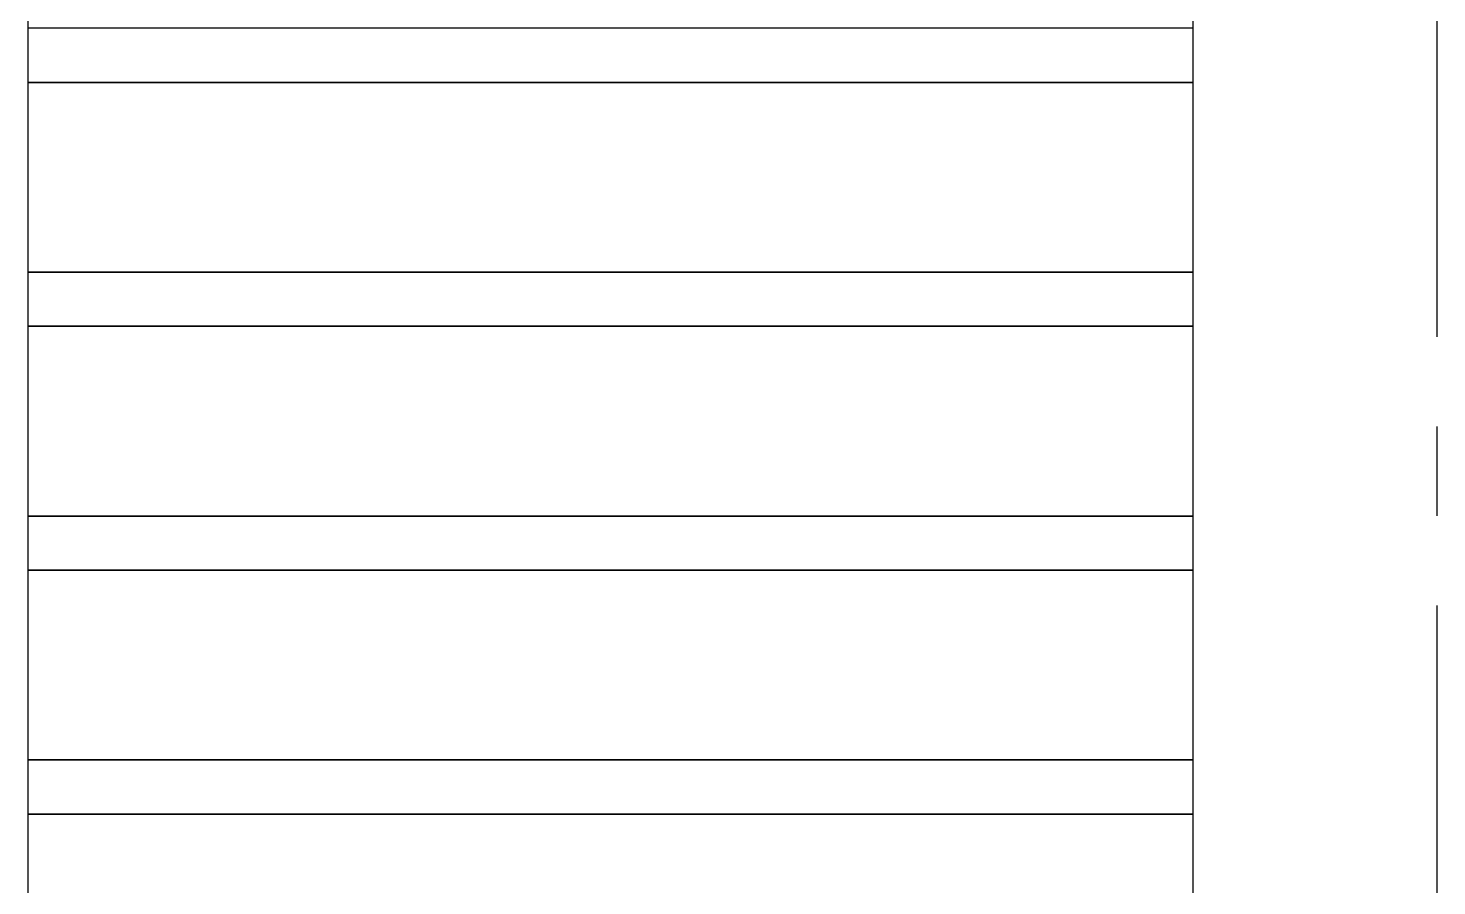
# Model space of a CAD drawing. Header units: millimetres. Extents: x 183355 to 194386, y -190559 to -183233.
# Drawn here: x 186102.2 to 186362.2, y -186525.1 to -186366.9 of the extents above; entities that cross this region are included whole.
import ezdxf

# ---------------------------------------------------------------- set-up
doc = ezdxf.new("R2010")
doc.units = ezdxf.units.MM
doc.header["$LTSCALE"] = 13
doc.linetypes.add('CENTERX2', pattern=[101.6, 63.5, -12.7, 12.7, -12.7])
doc.layers.add('1', color=4, linetype='Continuous')
doc.layers.add('标注、文本', color=3, linetype='Continuous', lineweight=25)

# ---------------------------------------------------------------- blocks, each defined once
blk = doc.blocks.new('A$C43ED4F5E')
at = {"layer": '1', "color": 1, "linetype": 'CENTERX2', "lineweight": -3, "ltscale": 0.1}
blk.add_line((1420, 991.39), (1420, 0), dxfattribs=at)
blk.add_line((1420, 991.39), (1420, 0), dxfattribs=at)
blk.add_line((1420, 991.39), (1420, 0), dxfattribs=at)
blk.add_line((1420, 991.39), (1420, 0), dxfattribs=at)
at = {"layer": '1', "ltscale": 5}
for p, q in [((1375, 33.71), (1375, 948.71)), ((1375, 33.71), (1375, 948.71)), ((1160, 103.71), (1160, 923.71)), ((1160, 103.71), (1160, 923.71)), ((1375, 833.71), (1160, 833.71)), ((1375, 833.71), (1160, 833.71)), ((1375, 823.71), (1160, 823.71)), ((1375, 823.71), (1160, 823.71)), ((1375, 823.71), (1160, 823.71)), ((1375, 823.71), (1160, 823.71)), ((1160, 823.71), (1375, 823.71)), ((1375, 823.71), (1160, 823.71)), ((1375, 823.71), (1160, 823.71)), ((1375, 823.71), (1160, 823.71)), ((1375, 823.71), (1160, 823.71)), ((1160, 823.71), (1375, 823.71)), ((1375, 823.71), (1160, 823.71)), ((1375, 823.71), (1160, 823.71)), ((1375, 823.71), (1160, 823.71)), ((1375, 823.71), (1160, 823.71)), ((1160, 823.71), (1375, 823.71)), ((1375, 823.71), (1160, 823.71)), ((1375, 823.71), (1160, 823.71)), ((1375, 823.71), (1160, 823.71)), ((1375, 823.71), (1160, 823.71)), ((1160, 823.71), (1375, 823.71)), ((1375, 823.71), (1160, 823.71)), ((1375, 823.71), (1160, 823.71)), ((1375, 823.71), (1160, 823.71)), ((1375, 823.71), (1160, 823.71)), ((1160, 823.71), (1375, 823.71)), ((1375, 823.71), (1160, 823.71)), ((1375, 823.71), (1160, 823.71)), ((1375, 823.71), (1160, 823.71)), ((1375, 823.71), (1160, 823.71)), ((1160, 823.71), (1375, 823.71)), ((1375, 823.71), (1160, 823.71)), ((1375, 823.71), (1160, 823.71)), ((1375, 823.71), (1160, 823.71)), ((1375, 823.71), (1160, 823.71)), ((1160, 823.71), (1375, 823.71)), ((1375, 823.71), (1160, 823.71)), ((1375, 823.71), (1160, 823.71)), ((1375, 823.71), (1160, 823.71)), ((1375, 823.71), (1160, 823.71)), ((1160, 823.71), (1375, 823.71)), ((1375, 788.71), (1160, 788.71)), ((1375, 788.71), (1160, 788.71)), ((1375, 788.71), (1160, 788.71)), ((1375, 788.71), (1160, 788.71)), ((1160, 788.71), (1375, 788.71)), ((1160, 788.71), (1375, 788.71)), ((1375, 788.71), (1160, 788.71)), ((1375, 788.71), (1160, 788.71)), ((1375, 788.71), (1160, 788.71)), ((1375, 788.71), (1160, 788.71)), ((1160, 788.71), (1375, 788.71)), ((1160, 788.71), (1375, 788.71)), ((1375, 788.71), (1160, 788.71)), ((1375, 788.71), (1160, 788.71)), ((1375, 788.71), (1160, 788.71)), ((1375, 788.71), (1160, 788.71)), ((1160, 788.71), (1375, 788.71)), ((1160, 788.71), (1375, 788.71)), ((1375, 788.71), (1160, 788.71)), ((1375, 788.71), (1160, 788.71)), ((1375, 788.71), (1160, 788.71)), ((1375, 788.71), (1160, 788.71)), ((1160, 788.71), (1375, 788.71)), ((1160, 788.71), (1375, 788.71)), ((1375, 788.71), (1160, 788.71)), ((1375, 788.71), (1160, 788.71)), ((1375, 788.71), (1160, 788.71)), ((1375, 788.71), (1160, 788.71)), ((1160, 788.71), (1375, 788.71)), ((1160, 788.71), (1375, 788.71)), ((1375, 788.71), (1160, 788.71)), ((1375, 788.71), (1160, 788.71)), ((1375, 788.71), (1160, 788.71)), ((1375, 788.71), (1160, 788.71)), ((1160, 788.71), (1375, 788.71)), ((1160, 788.71), (1375, 788.71)), ((1375, 788.71), (1160, 788.71)), ((1375, 788.71), (1160, 788.71)), ((1375, 788.71), (1160, 788.71)), ((1375, 788.71), (1160, 788.71)), ((1160, 788.71), (1375, 788.71)), ((1160, 788.71), (1375, 788.71)), ((1375, 788.71), (1160, 788.71)), ((1375, 788.71), (1160, 788.71)), ((1375, 788.71), (1160, 788.71)), ((1375, 788.71), (1160, 788.71)), ((1160, 788.71), (1375, 788.71)), ((1160, 788.71), (1375, 788.71)), ((1375, 778.71), (1160, 778.71)), ((1375, 778.71), (1160, 778.71)), ((1375, 778.71), (1160, 778.71)), ((1375, 778.71), (1160, 778.71)), ((1160, 778.71), (1375, 778.71)), ((1375, 778.71), (1160, 778.71)), ((1375, 778.71), (1160, 778.71)), ((1375, 778.71), (1160, 778.71)), ((1375, 778.71), (1160, 778.71)), ((1160, 778.71), (1375, 778.71)), ((1375, 778.71), (1160, 778.71)), ((1375, 778.71), (1160, 778.71)), ((1375, 778.71), (1160, 778.71)), ((1375, 778.71), (1160, 778.71)), ((1160, 778.71), (1375, 778.71)), ((1375, 778.71), (1160, 778.71)), ((1375, 778.71), (1160, 778.71)), ((1375, 778.71), (1160, 778.71)), ((1375, 778.71), (1160, 778.71)), ((1160, 778.71), (1375, 778.71)), ((1375, 778.71), (1160, 778.71)), ((1375, 778.71), (1160, 778.71)), ((1375, 778.71), (1160, 778.71)), ((1375, 778.71), (1160, 778.71)), ((1160, 778.71), (1375, 778.71)), ((1375, 778.71), (1160, 778.71)), ((1375, 778.71), (1160, 778.71)), ((1375, 778.71), (1160, 778.71)), ((1375, 778.71), (1160, 778.71)), ((1160, 778.71), (1375, 778.71)), ((1375, 778.71), (1160, 778.71)), ((1375, 778.71), (1160, 778.71)), ((1375, 778.71), (1160, 778.71)), ((1375, 778.71), (1160, 778.71)), ((1160, 778.71), (1375, 778.71)), ((1375, 778.71), (1160, 778.71)), ((1375, 778.71), (1160, 778.71)), ((1375, 778.71), (1160, 778.71)), ((1375, 778.71), (1160, 778.71)), ((1160, 778.71), (1375, 778.71)), ((1375, 743.71), (1160, 743.71)), ((1375, 743.71), (1160, 743.71)), ((1375, 743.71), (1160, 743.71)), ((1375, 743.71), (1160, 743.71)), ((1160, 743.71), (1375, 743.71)), ((1160, 743.71), (1375, 743.71)), ((1375, 743.71), (1160, 743.71)), ((1375, 743.71), (1160, 743.71)), ((1375, 743.71), (1160, 743.71)), ((1375, 743.71), (1160, 743.71)), ((1160, 743.71), (1375, 743.71)), ((1160, 743.71), (1375, 743.71)), ((1375, 743.71), (1160, 743.71)), ((1375, 743.71), (1160, 743.71)), ((1375, 743.71), (1160, 743.71)), ((1375, 743.71), (1160, 743.71)), ((1160, 743.71), (1375, 743.71)), ((1160, 743.71), (1375, 743.71)), ((1375, 743.71), (1160, 743.71)), ((1375, 743.71), (1160, 743.71)), ((1375, 743.71), (1160, 743.71)), ((1375, 743.71), (1160, 743.71)), ((1160, 743.71), (1375, 743.71)), ((1160, 743.71), (1375, 743.71)), ((1375, 733.71), (1160, 733.71)), ((1375, 733.71), (1160, 733.71)), ((1375, 733.71), (1160, 733.71)), ((1375, 733.71), (1160, 733.71)), ((1160, 733.71), (1375, 733.71)), ((1375, 733.71), (1160, 733.71)), ((1375, 733.71), (1160, 733.71)), ((1375, 733.71), (1160, 733.71)), ((1375, 733.71), (1160, 733.71)), ((1160, 733.71), (1375, 733.71)), ((1375, 733.71), (1160, 733.71)), ((1375, 733.71), (1160, 733.71)), ((1375, 733.71), (1160, 733.71)), ((1375, 733.71), (1160, 733.71)), ((1160, 733.71), (1375, 733.71)), ((1375, 733.71), (1160, 733.71)), ((1375, 733.71), (1160, 733.71)), ((1375, 733.71), (1160, 733.71)), ((1375, 733.71), (1160, 733.71)), ((1160, 733.71), (1375, 733.71)), ((1375, 698.71), (1160, 698.71)), ((1375, 698.71), (1160, 698.71)), ((1375, 698.71), (1160, 698.71)), ((1375, 698.71), (1160, 698.71)), ((1160, 698.71), (1375, 698.71)), ((1160, 698.71), (1375, 698.71)), ((1375, 698.71), (1160, 698.71)), ((1375, 698.71), (1160, 698.71)), ((1375, 698.71), (1160, 698.71)), ((1375, 698.71), (1160, 698.71)), ((1160, 698.71), (1375, 698.71)), ((1160, 698.71), (1375, 698.71)), ((1375, 698.71), (1160, 698.71)), ((1375, 698.71), (1160, 698.71)), ((1375, 698.71), (1160, 698.71)), ((1375, 698.71), (1160, 698.71)), ((1160, 698.71), (1375, 698.71)), ((1160, 698.71), (1375, 698.71)), ((1375, 698.71), (1160, 698.71)), ((1375, 698.71), (1160, 698.71)), ((1375, 698.71), (1160, 698.71)), ((1375, 698.71), (1160, 698.71)), ((1160, 698.71), (1375, 698.71)), ((1160, 698.71), (1375, 698.71)), ((1375, 688.71), (1160, 688.71)), ((1375, 688.71), (1160, 688.71)), ((1375, 688.71), (1160, 688.71)), ((1375, 688.71), (1160, 688.71)), ((1160, 688.71), (1375, 688.71)), ((1375, 688.71), (1160, 688.71)), ((1375, 688.71), (1160, 688.71)), ((1375, 688.71), (1160, 688.71)), ((1375, 688.71), (1160, 688.71)), ((1160, 688.71), (1375, 688.71)), ((1375, 688.71), (1160, 688.71)), ((1375, 688.71), (1160, 688.71)), ((1375, 688.71), (1160, 688.71)), ((1375, 688.71), (1160, 688.71)), ((1160, 688.71), (1375, 688.71)), ((1375, 688.71), (1160, 688.71)), ((1375, 688.71), (1160, 688.71)), ((1375, 688.71), (1160, 688.71)), ((1375, 688.71), (1160, 688.71)), ((1160, 688.71), (1375, 688.71))]:
    blk.add_line(p, q, dxfattribs=at)
at = {"layer": '标注、文本', "color": 4, "lineweight": 30}
for p, q in [((1375, 33.71), (1375, 948.71)), ((1375, 33.71), (1375, 948.71)), ((1160, 103.71), (1160, 923.71)), ((1160, 103.71), (1160, 923.71)), ((1375, 833.71), (1160, 833.71)), ((1375, 833.71), (1160, 833.71)), ((1375, 823.71), (1160, 823.71)), ((1375, 823.71), (1160, 823.71)), ((1375, 823.71), (1160, 823.71)), ((1375, 823.71), (1160, 823.71)), ((1160, 823.71), (1375, 823.71)), ((1375, 823.71), (1160, 823.71)), ((1375, 823.71), (1160, 823.71)), ((1375, 823.71), (1160, 823.71)), ((1375, 823.71), (1160, 823.71)), ((1160, 823.71), (1375, 823.71)), ((1375, 823.71), (1160, 823.71)), ((1375, 823.71), (1160, 823.71)), ((1375, 823.71), (1160, 823.71)), ((1375, 823.71), (1160, 823.71)), ((1160, 823.71), (1375, 823.71)), ((1375, 823.71), (1160, 823.71)), ((1375, 823.71), (1160, 823.71)), ((1375, 823.71), (1160, 823.71)), ((1375, 823.71), (1160, 823.71)), ((1160, 823.71), (1375, 823.71)), ((1375, 823.71), (1160, 823.71)), ((1375, 823.71), (1160, 823.71)), ((1375, 823.71), (1160, 823.71)), ((1375, 823.71), (1160, 823.71)), ((1160, 823.71), (1375, 823.71)), ((1375, 823.71), (1160, 823.71)), ((1375, 823.71), (1160, 823.71)), ((1375, 823.71), (1160, 823.71)), ((1375, 823.71), (1160, 823.71)), ((1160, 823.71), (1375, 823.71)), ((1375, 823.71), (1160, 823.71)), ((1375, 823.71), (1160, 823.71)), ((1375, 823.71), (1160, 823.71)), ((1375, 823.71), (1160, 823.71)), ((1160, 823.71), (1375, 823.71)), ((1375, 823.71), (1160, 823.71)), ((1375, 823.71), (1160, 823.71)), ((1375, 823.71), (1160, 823.71)), ((1375, 823.71), (1160, 823.71)), ((1160, 823.71), (1375, 823.71)), ((1375, 788.71), (1160, 788.71)), ((1375, 788.71), (1160, 788.71)), ((1375, 788.71), (1160, 788.71)), ((1375, 788.71), (1160, 788.71)), ((1160, 788.71), (1375, 788.71)), ((1160, 788.71), (1375, 788.71)), ((1375, 788.71), (1160, 788.71)), ((1375, 788.71), (1160, 788.71)), ((1375, 788.71), (1160, 788.71)), ((1375, 788.71), (1160, 788.71)), ((1160, 788.71), (1375, 788.71)), ((1160, 788.71), (1375, 788.71)), ((1375, 788.71), (1160, 788.71)), ((1375, 788.71), (1160, 788.71)), ((1375, 788.71), (1160, 788.71)), ((1375, 788.71), (1160, 788.71)), ((1160, 788.71), (1375, 788.71)), ((1160, 788.71), (1375, 788.71)), ((1375, 788.71), (1160, 788.71)), ((1375, 788.71), (1160, 788.71)), ((1375, 788.71), (1160, 788.71)), ((1375, 788.71), (1160, 788.71)), ((1160, 788.71), (1375, 788.71)), ((1160, 788.71), (1375, 788.71)), ((1375, 788.71), (1160, 788.71)), ((1375, 788.71), (1160, 788.71)), ((1375, 788.71), (1160, 788.71)), ((1375, 788.71), (1160, 788.71)), ((1160, 788.71), (1375, 788.71)), ((1160, 788.71), (1375, 788.71)), ((1375, 788.71), (1160, 788.71)), ((1375, 788.71), (1160, 788.71)), ((1375, 788.71), (1160, 788.71)), ((1375, 788.71), (1160, 788.71)), ((1160, 788.71), (1375, 788.71)), ((1160, 788.71), (1375, 788.71)), ((1375, 788.71), (1160, 788.71)), ((1375, 788.71), (1160, 788.71)), ((1375, 788.71), (1160, 788.71)), ((1375, 788.71), (1160, 788.71)), ((1160, 788.71), (1375, 788.71)), ((1160, 788.71), (1375, 788.71)), ((1375, 788.71), (1160, 788.71)), ((1375, 788.71), (1160, 788.71)), ((1375, 788.71), (1160, 788.71)), ((1375, 788.71), (1160, 788.71)), ((1160, 788.71), (1375, 788.71)), ((1160, 788.71), (1375, 788.71)), ((1375, 778.71), (1160, 778.71)), ((1375, 778.71), (1160, 778.71)), ((1375, 778.71), (1160, 778.71)), ((1375, 778.71), (1160, 778.71)), ((1160, 778.71), (1375, 778.71)), ((1375, 778.71), (1160, 778.71)), ((1375, 778.71), (1160, 778.71)), ((1375, 778.71), (1160, 778.71)), ((1375, 778.71), (1160, 778.71)), ((1160, 778.71), (1375, 778.71)), ((1375, 778.71), (1160, 778.71)), ((1375, 778.71), (1160, 778.71)), ((1375, 778.71), (1160, 778.71)), ((1375, 778.71), (1160, 778.71)), ((1160, 778.71), (1375, 778.71)), ((1375, 778.71), (1160, 778.71)), ((1375, 778.71), (1160, 778.71)), ((1375, 778.71), (1160, 778.71)), ((1375, 778.71), (1160, 778.71)), ((1160, 778.71), (1375, 778.71)), ((1375, 778.71), (1160, 778.71)), ((1375, 778.71), (1160, 778.71)), ((1375, 778.71), (1160, 778.71)), ((1375, 778.71), (1160, 778.71)), ((1160, 778.71), (1375, 778.71)), ((1375, 778.71), (1160, 778.71)), ((1375, 778.71), (1160, 778.71)), ((1375, 778.71), (1160, 778.71)), ((1375, 778.71), (1160, 778.71)), ((1160, 778.71), (1375, 778.71)), ((1375, 778.71), (1160, 778.71)), ((1375, 778.71), (1160, 778.71)), ((1375, 778.71), (1160, 778.71)), ((1375, 778.71), (1160, 778.71)), ((1160, 778.71), (1375, 778.71)), ((1375, 778.71), (1160, 778.71)), ((1375, 778.71), (1160, 778.71)), ((1375, 778.71), (1160, 778.71)), ((1375, 778.71), (1160, 778.71)), ((1160, 778.71), (1375, 778.71)), ((1375, 743.71), (1160, 743.71)), ((1375, 743.71), (1160, 743.71)), ((1375, 743.71), (1160, 743.71)), ((1375, 743.71), (1160, 743.71)), ((1160, 743.71), (1375, 743.71)), ((1160, 743.71), (1375, 743.71)), ((1375, 743.71), (1160, 743.71)), ((1375, 743.71), (1160, 743.71)), ((1375, 743.71), (1160, 743.71)), ((1375, 743.71), (1160, 743.71)), ((1160, 743.71), (1375, 743.71)), ((1160, 743.71), (1375, 743.71)), ((1375, 743.71), (1160, 743.71)), ((1375, 743.71), (1160, 743.71)), ((1375, 743.71), (1160, 743.71)), ((1375, 743.71), (1160, 743.71)), ((1160, 743.71), (1375, 743.71)), ((1160, 743.71), (1375, 743.71)), ((1375, 743.71), (1160, 743.71)), ((1375, 743.71), (1160, 743.71)), ((1375, 743.71), (1160, 743.71)), ((1375, 743.71), (1160, 743.71)), ((1160, 743.71), (1375, 743.71)), ((1160, 743.71), (1375, 743.71)), ((1375, 733.71), (1160, 733.71)), ((1375, 733.71), (1160, 733.71)), ((1375, 733.71), (1160, 733.71)), ((1375, 733.71), (1160, 733.71)), ((1160, 733.71), (1375, 733.71)), ((1375, 733.71), (1160, 733.71)), ((1375, 733.71), (1160, 733.71)), ((1375, 733.71), (1160, 733.71)), ((1375, 733.71), (1160, 733.71)), ((1160, 733.71), (1375, 733.71)), ((1375, 733.71), (1160, 733.71)), ((1375, 733.71), (1160, 733.71)), ((1375, 733.71), (1160, 733.71)), ((1375, 733.71), (1160, 733.71)), ((1160, 733.71), (1375, 733.71)), ((1375, 733.71), (1160, 733.71)), ((1375, 733.71), (1160, 733.71)), ((1375, 733.71), (1160, 733.71)), ((1375, 733.71), (1160, 733.71)), ((1160, 733.71), (1375, 733.71)), ((1375, 698.71), (1160, 698.71)), ((1375, 698.71), (1160, 698.71)), ((1375, 698.71), (1160, 698.71)), ((1375, 698.71), (1160, 698.71)), ((1160, 698.71), (1375, 698.71)), ((1160, 698.71), (1375, 698.71)), ((1375, 698.71), (1160, 698.71)), ((1375, 698.71), (1160, 698.71)), ((1375, 698.71), (1160, 698.71)), ((1375, 698.71), (1160, 698.71)), ((1160, 698.71), (1375, 698.71)), ((1160, 698.71), (1375, 698.71)), ((1375, 698.71), (1160, 698.71)), ((1375, 698.71), (1160, 698.71)), ((1375, 698.71), (1160, 698.71)), ((1375, 698.71), (1160, 698.71)), ((1160, 698.71), (1375, 698.71)), ((1160, 698.71), (1375, 698.71)), ((1375, 698.71), (1160, 698.71)), ((1375, 698.71), (1160, 698.71)), ((1375, 698.71), (1160, 698.71)), ((1375, 698.71), (1160, 698.71)), ((1160, 698.71), (1375, 698.71)), ((1160, 698.71), (1375, 698.71)), ((1375, 688.71), (1160, 688.71)), ((1375, 688.71), (1160, 688.71)), ((1375, 688.71), (1160, 688.71)), ((1375, 688.71), (1160, 688.71)), ((1160, 688.71), (1375, 688.71)), ((1375, 688.71), (1160, 688.71)), ((1375, 688.71), (1160, 688.71)), ((1375, 688.71), (1160, 688.71)), ((1375, 688.71), (1160, 688.71)), ((1160, 688.71), (1375, 688.71)), ((1375, 688.71), (1160, 688.71)), ((1375, 688.71), (1160, 688.71)), ((1375, 688.71), (1160, 688.71)), ((1375, 688.71), (1160, 688.71)), ((1160, 688.71), (1375, 688.71)), ((1375, 688.71), (1160, 688.71)), ((1375, 688.71), (1160, 688.71)), ((1375, 688.71), (1160, 688.71)), ((1375, 688.71), (1160, 688.71)), ((1160, 688.71), (1375, 688.71))]:
    blk.add_line(p, q, dxfattribs=at)

msp = doc.modelspace()

# ---------------------------------------------------------------- block references
at = {"layer": '标注、文本'}
msp.add_blockref('A$C43ED4F5E', (184942.215, -187200.597), dxfattribs=at)

doc.saveas('drawing.dxf')
